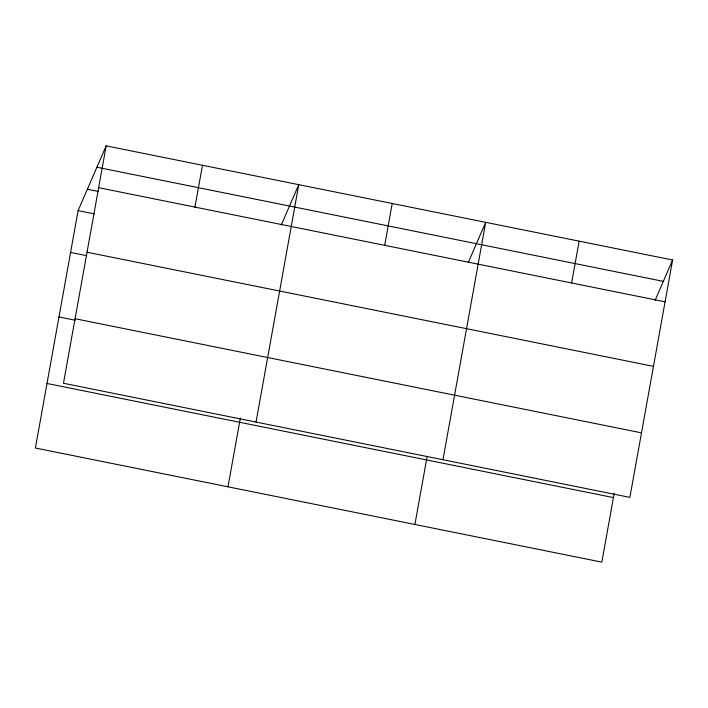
<?xml version="1.0" encoding="UTF-8"?>
<svg xmlns="http://www.w3.org/2000/svg" width="708" height="708" viewBox="0 0 708 708"><rect width="100%" height="100%" fill="white"/><g stroke="black" fill="none" stroke-linecap="round" stroke-linejoin="round"><path stroke-width="1.06" d="M106.173 145.866L63.463 383.267L629.89 497.388L672.6 259.986L106.173 145.866L78.11 210.612L35.4 448.014L601.827 562.134L614.208 493.299M194.939 207.09L202.47 165.274M227.985 486.812L240.366 417.986M256.048 422.065L298.758 184.673L281.262 225.047M384.692 245.322L392.223 203.497M414.906 524.469L427.092 456.713M442.969 459.722L485.679 222.33L468.183 262.703M571.613 282.979L579.144 241.162M655.104 300.369L672.6 259.986M96.916 167.238L663.343 281.359M98.651 187.691L665.077 301.812M87.376 189.248L98.191 191.425M78.11 210.612L94.341 213.887M87.04 252.225L653.466 366.355M70.588 252.437L86.819 255.703M75.075 318.724L641.501 432.845M58.976 316.972L75.207 320.246M47.011 383.471L613.438 497.591"/></g></svg>
